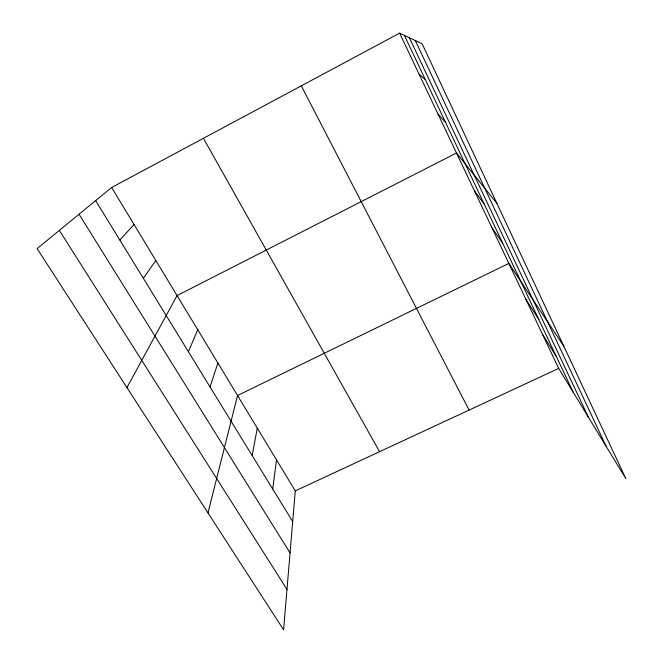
<?xml version="1.0" encoding="UTF-8"?>
<svg xmlns="http://www.w3.org/2000/svg" width="663" height="663" viewBox="0 0 663 663"><rect width="100%" height="100%" fill="white"/><g stroke="black" fill="none" stroke-linecap="round" stroke-linejoin="round"><path stroke-width="0.99" d="M111.649 187.496L295.275 490.893L283.582 629.85L37.103 248.625L111.649 187.496L399.623 33.15L422.132 43.758L625.897 478.752L558.677 368.404L399.623 33.15M272.7 489.012L276.512 459.898M252.172 455.564L257.277 428.116M207.983 512.922L237.545 395.504L508.869 263.418L563.832 346.252M210.03 386.935L217.895 363.042M188.416 351.721L197.74 329.743M126.94 387.573L177.062 295.574L456.492 153.012L496.877 203.309M143.341 278.303L155.83 260.501M119.837 240.023L134.034 224.492M295.275 490.893L558.677 368.404M419.115 74.231L425.248 79.485M438.061 114.169L445.495 122.265M474.426 190.811L484.214 204.105M491.88 227.6L502.753 243.271M525.916 299.344L538.795 319.458M59.338 230.392L286.98 589.44M542.516 334.326L556.323 356.495M79.038 214.24L290.054 552.909M95.646 200.624L292.69 521.566M203.45 138.294L379.567 451.694M301.3 85.85L469.089 410.065M404.389 35.396L573.362 392.513M409.369 37.741L588.462 417.292M415.336 40.551L606.164 446.356"/></g></svg>
